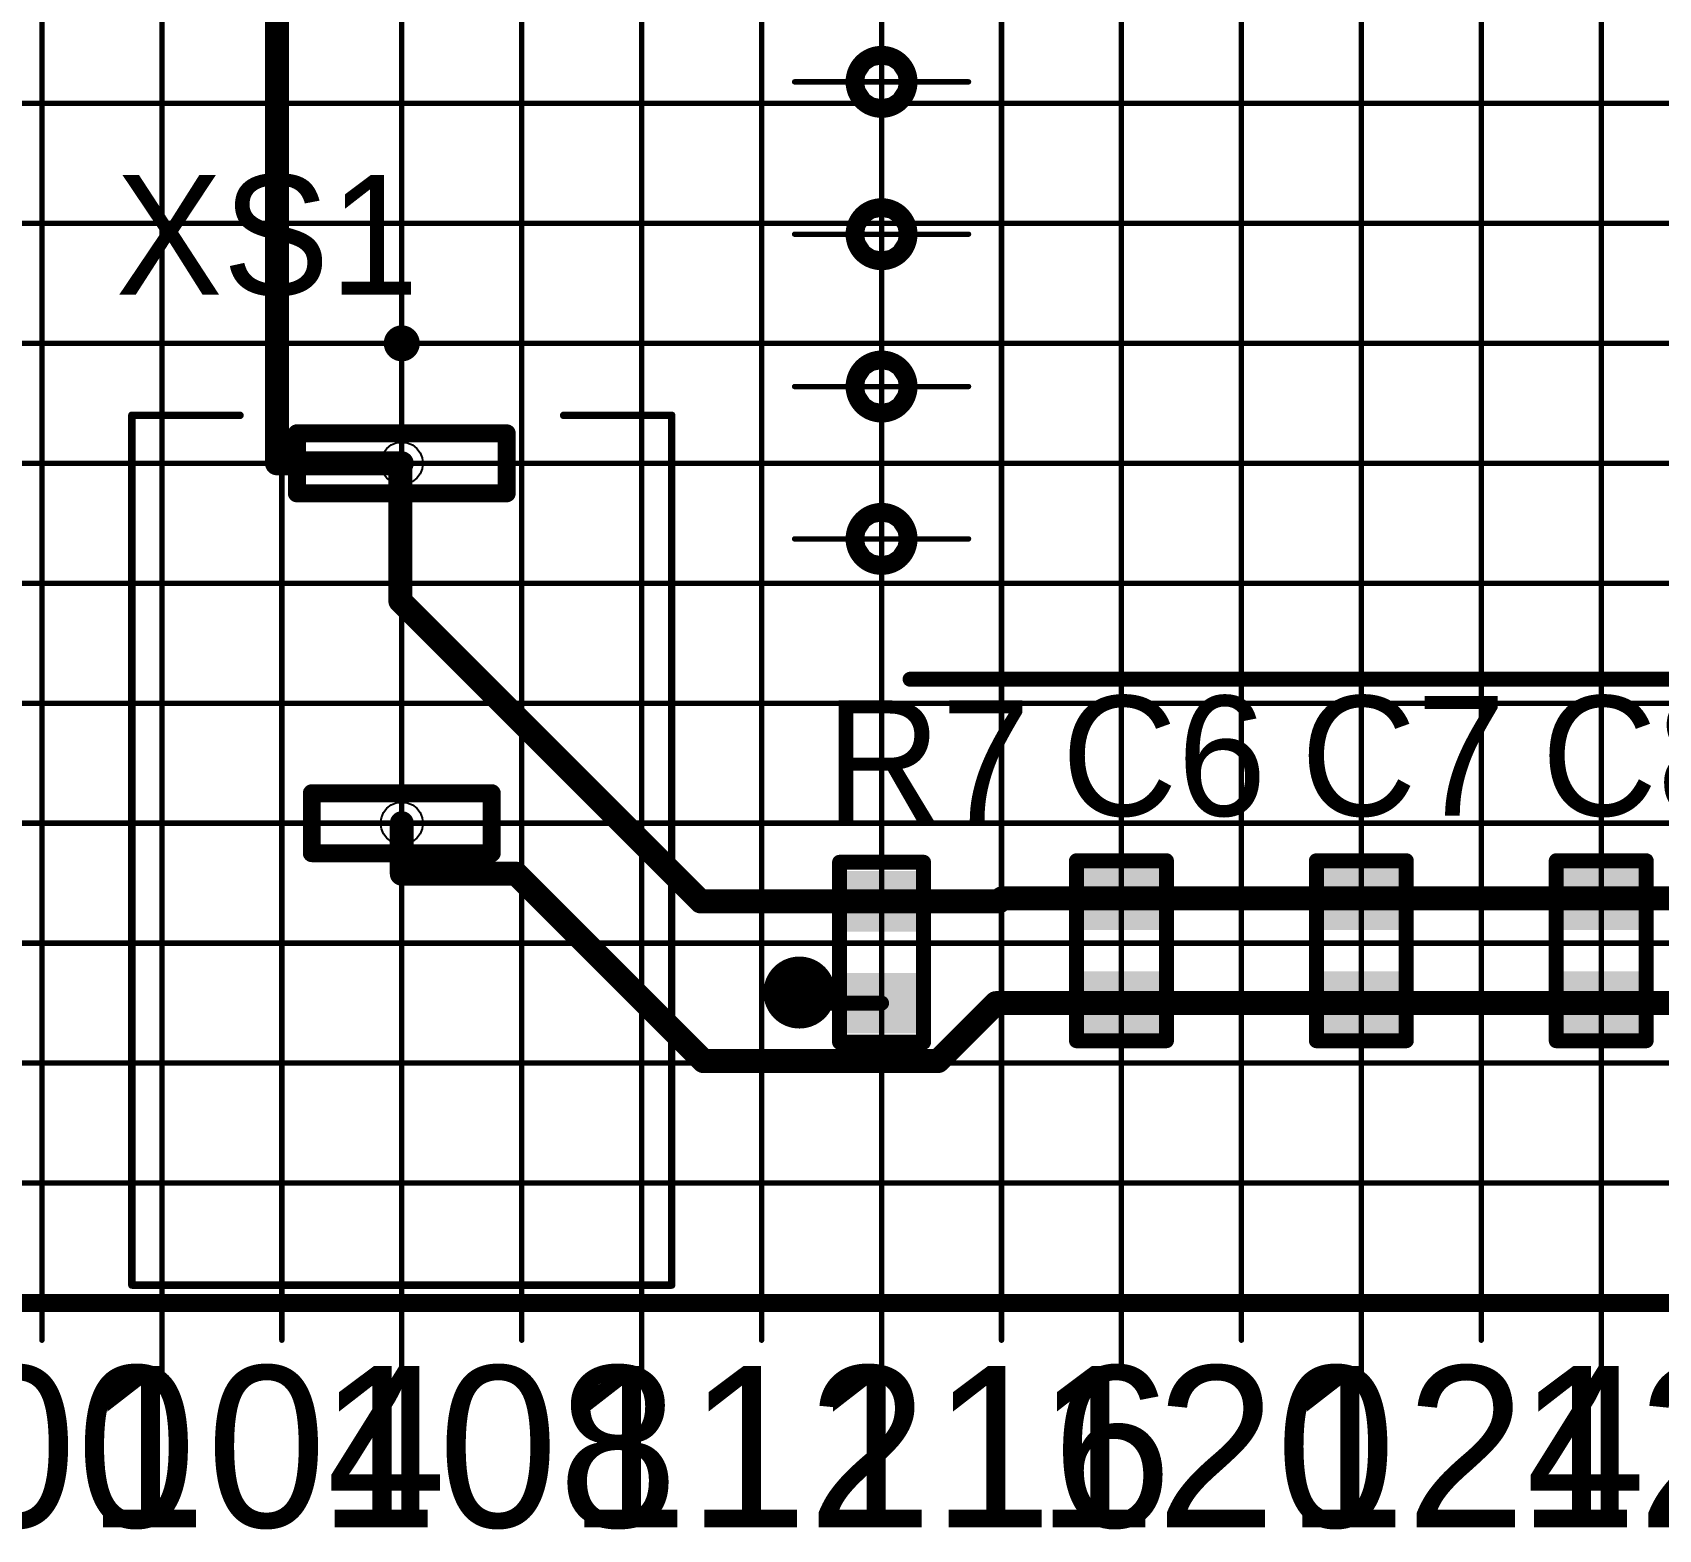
# Model space of a CAD drawing. Header units: millimetres. Extents: x 0 to 841, y 0 to 2540.
# Drawn here: x 276.7 to 330.9, y 2243.4 to 2293.4 of the extents above; entities that cross this region are included whole.
import ezdxf

# ---------------------------------------------------------------- set-up
doc = ezdxf.new("R2010")
doc.units = ezdxf.units.MM
for name, color, linetype in [('Mechanical11', 56, 'Continuous'), ('Mechanical12', 56, 'Continuous'), ('Mechanical7', 56, 'Continuous'), ('Mechanical9', 56, 'Continuous')]:
    doc.layers.add(name, color=color, linetype=linetype)

# ---------------------------------------------------------------- blocks, each defined once
blk = doc.blocks.new('BOASVIEW______T___O_______2_1_33_1_B_1')
at = {"layer": 'Mechanical12'}
for points in [[(230.806, 14.403), (230.806, 12.382), (233.194, 12.382), (233.194, 14.403)], [(241.346, 12.433), (241.346, 14.555), (238.654, 14.555), (238.654, 12.433)], [(249.346, 12.433), (249.346, 14.555), (246.654, 14.555), (246.654, 12.433)], [(257.346, 12.433), (257.346, 14.555), (254.654, 14.555), (254.654, 12.433)], [(230.806, 11.01), (230.806, 8.99), (233.194, 8.99), (233.194, 11.01)], [(241.346, 8.939), (241.346, 11.061), (238.654, 11.061), (238.654, 8.939)], [(249.346, 8.939), (249.346, 11.061), (246.654, 11.061), (246.654, 8.939)], [(257.346, 8.939), (257.346, 11.061), (254.654, 11.061), (254.654, 8.939)]]:
    blk.add_hatch(color=56, dxfattribs=at).paths.add_polyline_path(points)
for points, const_width in [([(232.9, 40.72, 1), (231.1, 40.72, 1)], 0.6), ([(230.95, 40.72, 1), (231.25, 40.72, 1)], 0.3), ([(232.75, 40.72, 1), (233.05, 40.72, 1)], 0.3), ([(232.9, 35.64, 1), (231.1, 35.64, 1)], 0.6), ([(230.95, 35.64, 1), (231.25, 35.64, 1)], 0.3), ([(232.75, 35.64, 1), (233.05, 35.64, 1)], 0.3), ([(216.3, 32, 1), (215.7, 32, 1)], 0.6), ([(215.55, 32, 1), (215.85, 32, 1)], 0.3), ([(216.15, 32, 1), (216.45, 32, 1)], 0.3), ([(232.9, 30.56, 1), (231.1, 30.56, 1)], 0.6), ([(230.95, 30.56, 1), (231.25, 30.56, 1)], 0.3), ([(232.75, 30.56, 1), (233.05, 30.56, 1)], 0.3), ([(206.937, 29.6, 1), (207.064, 29.6, 1)], 0.127), ([(206.937, 29.6, 1), (207.064, 29.6, 1)], 0.127), ([(210.537, 29.6, 1), (210.664, 29.6, 1)], 0.127), ([(212.35, 29, 1), (212.65, 29, 1)], 0.3), ([(212.35, 29, 1), (212.65, 29, 1)], 0.3), ([(219.35, 29, 1), (219.65, 29, 1)], 0.3), ([(219.35, 29, 1), (219.65, 29, 1)], 0.3), ([(221.336, 29.6, 1), (221.463, 29.6, 1)], 0.127), ([(224.936, 29.6, 1), (225.063, 29.6, 1)], 0.127), ([(224.936, 29.6, 1), (225.063, 29.6, 1)], 0.127), ([(212.35, 27, 1), (212.65, 27, 1)], 0.3), ([(212.35, 27, 1), (212.65, 27, 1)], 0.3), ([(219.35, 27, 1), (219.65, 27, 1)], 0.3), ([(219.35, 27, 1), (219.65, 27, 1)], 0.3), ([(232.9, 25.48, 1), (231.1, 25.48, 1)], 0.6), ([(230.95, 25.48, 1), (231.25, 25.48, 1)], 0.3), ([(232.75, 25.48, 1), (233.05, 25.48, 1)], 0.3), ([(232.827, 20.8, 1), (233.077, 20.8, 1)], 0.25), ([(212.85, 17, 1), (213.15, 17, 1)], 0.3), ([(212.85, 17, 1), (213.15, 17, 1)], 0.3), ([(218.85, 17, 1), (219.15, 17, 1)], 0.3), ([(218.85, 17, 1), (219.15, 17, 1)], 0.3), ([(212.85, 15, 1), (213.15, 15, 1)], 0.3), ([(212.85, 15, 1), (213.15, 15, 1)], 0.3), ([(218.85, 15, 1), (219.15, 15, 1)], 0.3), ([(218.85, 15, 1), (219.15, 15, 1)], 0.3), ([(230.475, 14.696, 1), (230.725, 14.696, 1)], 0.25), ([(230.475, 14.696, 1), (230.725, 14.696, 1)], 0.25), ([(233.275, 14.696, 1), (233.525, 14.696, 1)], 0.25), ([(233.275, 14.696, 1), (233.525, 14.696, 1)], 0.25), ([(238.375, 14.747, 1), (238.625, 14.747, 1)], 0.25), ([(238.375, 14.747, 1), (238.625, 14.747, 1)], 0.25), ([(241.375, 14.747, 1), (241.625, 14.747, 1)], 0.25), ([(241.375, 14.747, 1), (241.625, 14.747, 1)], 0.25), ([(246.375, 14.747, 1), (246.625, 14.747, 1)], 0.25), ([(246.375, 14.747, 1), (246.625, 14.747, 1)], 0.25), ([(249.375, 14.747, 1), (249.625, 14.747, 1)], 0.25), ([(249.375, 14.747, 1), (249.625, 14.747, 1)], 0.25), ([(254.375, 14.747, 1), (254.625, 14.747, 1)], 0.25), ([(254.375, 14.747, 1), (254.625, 14.747, 1)], 0.25), ([(257.375, 14.747, 1), (257.625, 14.747, 1)], 0.25), ([(257.375, 14.747, 1), (257.625, 14.747, 1)], 0.25), ([(230.475, 8.696, 1), (230.725, 8.696, 1)], 0.25), ([(230.475, 8.696, 1), (230.725, 8.696, 1)], 0.25), ([(233.275, 8.696, 1), (233.525, 8.696, 1)], 0.25), ([(233.275, 8.696, 1), (233.525, 8.696, 1)], 0.25), ([(238.375, 8.747, 1), (238.625, 8.747, 1)], 0.25), ([(238.375, 8.747, 1), (238.625, 8.747, 1)], 0.25), ([(241.375, 8.747, 1), (241.625, 8.747, 1)], 0.25), ([(241.375, 8.747, 1), (241.625, 8.747, 1)], 0.25), ([(246.375, 8.747, 1), (246.625, 8.747, 1)], 0.25), ([(246.375, 8.747, 1), (246.625, 8.747, 1)], 0.25), ([(249.375, 8.747, 1), (249.625, 8.747, 1)], 0.25), ([(249.375, 8.747, 1), (249.625, 8.747, 1)], 0.25), ([(254.375, 8.747, 1), (254.625, 8.747, 1)], 0.25), ([(254.375, 8.747, 1), (254.625, 8.747, 1)], 0.25), ([(257.375, 8.747, 1), (257.625, 8.747, 1)], 0.25), ([(257.375, 8.747, 1), (257.625, 8.747, 1)], 0.25), ([(206.937, 0.6, 1), (207.064, 0.6, 1)], 0.127), ([(206.937, 0.6, 1), (207.064, 0.6, 1)], 0.127), ([(224.936, 0.6, 1), (225.063, 0.6, 1)], 0.127), ([(224.936, 0.6, 1), (225.063, 0.6, 1)], 0.127)]:
    blk.add_lwpolyline(points, format="xyb", close=True, dxfattribs=dict(at, const_width=const_width))
for points, const_width in [([(207, 29.6), (210.6, 29.6)], 0.254), ([(207, 0.6), (207, 29.6)], 0.254), ([(212.5, 27), (212.5, 29)], 0.6), ([(212.5, 29), (219.5, 29)], 0.6), ([(219.5, 27), (219.5, 29)], 0.6), ([(221.4, 29.6), (225, 29.6)], 0.254), ([(225, 0.6), (225, 29.6)], 0.254), ([(212.5, 27), (219.5, 27)], 0.6), ([(232.952, 20.8), (261.4, 20.8)], 0.5), ([(213, 15), (213, 17)], 0.6), ([(213, 17), (219, 17)], 0.6), ([(219, 15), (219, 17)], 0.6), ([(213, 15), (219, 15)], 0.6), ([(230.6, 14.696), (233.4, 14.696)], 0.5), ([(230.6, 8.696), (230.6, 14.696)], 0.5), ([(233.4, 8.696), (233.4, 14.696)], 0.5), ([(238.5, 14.747), (241.5, 14.747)], 0.5), ([(238.5, 8.747), (238.5, 14.747)], 0.5), ([(241.5, 8.747), (241.5, 14.747)], 0.5), ([(246.5, 14.747), (249.5, 14.747)], 0.5), ([(246.5, 8.747), (246.5, 14.747)], 0.5), ([(249.5, 8.747), (249.5, 14.747)], 0.5), ([(254.5, 14.747), (257.5, 14.747)], 0.5), ([(254.5, 8.747), (254.5, 14.747)], 0.5), ([(257.5, 8.747), (257.5, 14.747)], 0.5), ([(230.6, 8.696), (233.4, 8.696)], 0.5), ([(238.5, 8.747), (241.5, 8.747)], 0.5), ([(246.5, 8.747), (249.5, 8.747)], 0.5), ([(254.5, 8.747), (257.5, 8.747)], 0.5), ([(207, 0.6), (225, 0.6)], 0.254), ([(0, 0), (320, 0)], 0.6), ([(0, 0), (320, 0)], 0.6), ([(10, 0), (320, 0)], 0.5)]:
    blk.add_lwpolyline(points, dxfattribs=dict(at, const_width=const_width))
at = {"layer": 'Mechanical7', "const_width": 0.18}
for points in [[(232, 37.82), (232, 43.62)], [(229.1, 40.72), (234.9, 40.72)], [(232, 32.74), (232, 38.54)], [(229.1, 35.64), (234.9, 35.64)], [(232, 27.66), (232, 33.46)], [(229.1, 30.56), (234.9, 30.56)], [(232, 22.58), (232, 28.38)], [(229.1, 25.48), (234.9, 25.48)]]:
    blk.add_lwpolyline(points, dxfattribs=at)
at = {"layer": 'Mechanical7', "const_width": 0.09}
for points in [[(229.055, 40.72, 1), (229.145, 40.72, 1)], [(234.855, 40.72, 1), (234.945, 40.72, 1)], [(231.955, 38.54, 1), (232.045, 38.54, 1)], [(231.955, 37.82, 1), (232.045, 37.82, 1)], [(229.055, 35.64, 1), (229.145, 35.64, 1)], [(234.855, 35.64, 1), (234.945, 35.64, 1)], [(231.955, 33.46, 1), (232.045, 33.46, 1)], [(231.955, 32.74, 1), (232.045, 32.74, 1)], [(229.055, 30.56, 1), (229.145, 30.56, 1)], [(234.855, 30.56, 1), (234.945, 30.56, 1)], [(231.955, 28.38, 1), (232.045, 28.38, 1)], [(231.955, 27.66, 1), (232.045, 27.66, 1)], [(229.055, 25.48, 1), (229.145, 25.48, 1)], [(234.855, 25.48, 1), (234.945, 25.48, 1)], [(231.955, 22.58, 1), (232.045, 22.58, 1)]]:
    blk.add_lwpolyline(points, format="xyb", close=True, dxfattribs=at)
at = {"layer": 'Mechanical7'}
for s, p in [('XS1', (206.454, 33.619)), ('R7', (230.126, 16.093)), ('C6', (238, 16.246)), ('C7', (245.976, 16.246)), ('C8', (254.002, 16.246))]:
    blk.add_text(s, height=4, dxfattribs=at).set_placement(p)
blk = doc.blocks.new('BOASVIEW______T___L_____2_1_1_1_B_4')
at = {"layer": 'Mechanical12'}
for points in [[(230.806, 14.403), (230.806, 12.382), (233.194, 12.382), (233.194, 14.403)], [(241.346, 12.433), (241.346, 14.555), (238.654, 14.555), (238.654, 12.433)], [(249.346, 12.433), (249.346, 14.555), (246.654, 14.555), (246.654, 12.433)], [(257.346, 12.433), (257.346, 14.555), (254.654, 14.555), (254.654, 12.433)], [(230.806, 11.01), (230.806, 8.99), (233.194, 8.99), (233.194, 11.01)], [(241.346, 8.939), (241.346, 11.061), (238.654, 11.061), (238.654, 8.939)], [(249.346, 8.939), (249.346, 11.061), (246.654, 11.061), (246.654, 8.939)], [(257.346, 8.939), (257.346, 11.061), (254.654, 11.061), (254.654, 8.939)]]:
    blk.add_hatch(color=56, dxfattribs=at).paths.add_polyline_path(points)
at = {"layer": 'Mechanical11'}
for p, q in [((232, 40.72), (232, 41.332)), ((232, 41.332), (232.234, 41.285)), ((232.234, 41.285), (232.433, 41.153)), ((232, 40.72), (232.612, 40.72)), ((232, 40.108), (232, 40.72)), ((232.612, 40.72), (232, 40.72)), ((232.433, 41.153), (232.565, 40.954)), ((232.565, 40.954), (232.612, 40.72)), ((232.612, 40.72), (232.565, 40.486)), ((232.234, 40.155), (232, 40.108)), ((232.433, 40.287), (232.234, 40.155)), ((232.565, 40.486), (232.433, 40.287)), ((232, 35.64), (232, 36.252)), ((232, 36.252), (232.234, 36.205)), ((232.234, 36.205), (232.433, 36.073)), ((232.433, 36.073), (232.565, 35.874)), ((232.565, 35.874), (232.612, 35.64)), ((232, 35.64), (232.612, 35.64)), ((232, 35.028), (232, 35.64)), ((232.612, 35.64), (232, 35.64)), ((232.565, 35.406), (232.433, 35.207)), ((232.612, 35.64), (232.565, 35.406)), ((232.234, 35.075), (232, 35.028)), ((232.433, 35.207), (232.234, 35.075)), ((232, 30.56), (232, 31.172)), ((232, 31.172), (232.234, 31.125)), ((232.234, 31.125), (232.433, 30.993)), ((232.433, 30.993), (232.565, 30.794)), ((232, 30.56), (232.612, 30.56)), ((232, 29.948), (232, 30.56)), ((232.612, 30.56), (232, 30.56)), ((232.565, 30.794), (232.612, 30.56)), ((232.612, 30.56), (232.565, 30.326)), ((232.234, 29.995), (232, 29.948)), ((232.433, 30.127), (232.234, 29.995)), ((232.565, 30.326), (232.433, 30.127)), ((215.318, 28.183), (215.389, 28.353)), ((215.389, 28.353), (215.501, 28.499)), ((215.501, 28.499), (215.647, 28.611)), ((215.647, 28.611), (215.817, 28.682)), ((215.817, 28.682), (216, 28.706)), ((216, 28.706), (216, 28)), ((215.294, 28), (215.318, 28.183)), ((216, 28), (215.294, 28)), ((232, 25.48), (232, 26.092)), ((232, 26.092), (232.234, 26.045)), ((232.234, 26.045), (232.433, 25.913)), ((232.433, 25.913), (232.565, 25.714)), ((232.565, 25.714), (232.612, 25.48)), ((232, 25.48), (232.612, 25.48)), ((232, 24.868), (232, 25.48)), ((232.612, 25.48), (232, 25.48)), ((232.433, 25.047), (232.234, 24.915)), ((232.565, 25.246), (232.433, 25.047)), ((232.612, 25.48), (232.565, 25.246)), ((232.234, 24.915), (232, 24.868)), ((215.318, 16.183), (215.389, 16.353)), ((215.389, 16.353), (215.501, 16.499)), ((215.501, 16.499), (215.647, 16.611)), ((215.647, 16.611), (215.817, 16.682)), ((215.817, 16.682), (216, 16.706)), ((216, 16.706), (216, 16)), ((215.294, 16), (215.318, 16.183)), ((216, 16), (215.294, 16))]:
    blk.add_line(p, q, dxfattribs=at)
for points, const_width in [([(229.61, 10.353, 1), (228.91, 10.353, 1)], 0.7), ([(228.735, 10.353, 1), (229.085, 10.353, 1)], 0.35), ([(229.435, 10.353, 1), (229.785, 10.353, 1)], 0.35)]:
    blk.add_lwpolyline(points, format="xyb", close=True, dxfattribs=dict(at, const_width=const_width))
at = {"layer": 'Mechanical12'}
for p, q in [((231.567, 41.153), (231.766, 41.285)), ((231.766, 41.285), (232, 41.332)), ((232, 41.332), (232, 40.72)), ((231.388, 40.72), (231.435, 40.954)), ((231.388, 40.72), (232, 40.72)), ((231.435, 40.486), (231.388, 40.72)), ((232, 40.72), (231.388, 40.72)), ((231.435, 40.954), (231.567, 41.153)), ((232, 40.72), (232, 40.108)), ((231.567, 40.287), (231.435, 40.486)), ((231.766, 40.155), (231.567, 40.287)), ((232, 40.108), (231.766, 40.155)), ((231.388, 35.64), (231.435, 35.874)), ((231.435, 35.874), (231.567, 36.073)), ((231.567, 36.073), (231.766, 36.205)), ((231.766, 36.205), (232, 36.252)), ((232, 36.252), (232, 35.64)), ((231.388, 35.64), (232, 35.64)), ((231.435, 35.406), (231.388, 35.64)), ((232, 35.64), (231.388, 35.64)), ((231.567, 35.207), (231.435, 35.406)), ((232, 35.64), (232, 35.028)), ((231.766, 35.075), (231.567, 35.207)), ((232, 35.028), (231.766, 35.075)), ((231.435, 30.794), (231.567, 30.993)), ((231.567, 30.993), (231.766, 31.125)), ((231.766, 31.125), (232, 31.172)), ((232, 31.172), (232, 30.56)), ((231.388, 30.56), (231.435, 30.794)), ((231.388, 30.56), (232, 30.56)), ((231.435, 30.326), (231.388, 30.56)), ((232, 30.56), (231.388, 30.56)), ((232, 30.56), (232, 29.948)), ((231.567, 30.127), (231.435, 30.326)), ((231.766, 29.995), (231.567, 30.127)), ((232, 29.948), (231.766, 29.995)), ((216, 28), (216, 28.706)), ((216, 28.706), (216.183, 28.682)), ((216.183, 28.682), (216.353, 28.611)), ((216.353, 28.611), (216.499, 28.499)), ((216.499, 28.499), (216.611, 28.353)), ((216.611, 28.353), (216.682, 28.183)), ((215.294, 28), (216, 28)), ((215.318, 27.817), (215.294, 28)), ((215.389, 27.647), (215.318, 27.817)), ((216, 27.294), (216, 28)), ((216, 28), (216.706, 28)), ((216, 28), (216, 27.294)), ((216.706, 28), (216, 28)), ((216.682, 27.817), (216.611, 27.647)), ((216.682, 28.183), (216.706, 28)), ((216.706, 28), (216.682, 27.817)), ((215.501, 27.501), (215.389, 27.647)), ((215.647, 27.389), (215.501, 27.501)), ((215.817, 27.318), (215.647, 27.389)), ((216, 27.294), (215.817, 27.318)), ((216.183, 27.318), (216, 27.294)), ((216.353, 27.389), (216.183, 27.318)), ((216.499, 27.501), (216.353, 27.389)), ((216.611, 27.647), (216.499, 27.501)), ((231.567, 25.913), (231.766, 26.045)), ((231.766, 26.045), (232, 26.092)), ((232, 26.092), (232, 25.48)), ((231.388, 25.48), (231.435, 25.714)), ((231.435, 25.714), (231.567, 25.913)), ((231.388, 25.48), (232, 25.48)), ((231.435, 25.246), (231.388, 25.48)), ((232, 25.48), (231.388, 25.48)), ((231.567, 25.047), (231.435, 25.246)), ((231.766, 24.915), (231.567, 25.047)), ((232, 25.48), (232, 24.868)), ((232, 24.868), (231.766, 24.915)), ((216, 16), (216, 16.706)), ((216, 16.706), (216.183, 16.682)), ((216.183, 16.682), (216.353, 16.611)), ((216.353, 16.611), (216.499, 16.499)), ((216.499, 16.499), (216.611, 16.353)), ((216.611, 16.353), (216.682, 16.183)), ((215.294, 16), (216, 16)), ((215.318, 15.817), (215.294, 16)), ((215.389, 15.647), (215.318, 15.817)), ((216, 15.294), (216, 16)), ((216, 16), (216.706, 16)), ((216, 16), (216, 15.294)), ((216.706, 16), (216, 16)), ((216.682, 15.817), (216.611, 15.647)), ((216.682, 16.183), (216.706, 16)), ((216.706, 16), (216.682, 15.817)), ((215.501, 15.501), (215.389, 15.647)), ((215.647, 15.389), (215.501, 15.501)), ((215.817, 15.318), (215.647, 15.389)), ((216, 15.294), (215.817, 15.318)), ((216.183, 15.318), (216, 15.294)), ((216.353, 15.389), (216.183, 15.318)), ((216.499, 15.501), (216.353, 15.389)), ((216.611, 15.647), (216.499, 15.501))]:
    blk.add_line(p, q, dxfattribs=at)
for points, const_width in [([(211.838, 28), (211.838, 45.557)], 0.8), ([(212.5, 27), (212.5, 29)], 0.6), ([(212.5, 29), (219.5, 29)], 0.6), ([(219.5, 27), (219.5, 29)], 0.6), ([(211.838, 28), (215.953, 28)], 0.8), ([(215.953, 28), (216, 28)], 0.8), ([(215.953, 23.408), (215.953, 28)], 0.8), ([(212.5, 27), (219.5, 27)], 0.6), ([(215.953, 23.408), (225.969, 13.392)], 0.8), ([(213, 15), (213, 17)], 0.6), ([(213, 17), (219, 17)], 0.6), ([(219, 15), (219, 17)], 0.6), ([(216, 14.315), (216, 16)], 0.8), ([(213, 15), (219, 15)], 0.6), ([(216, 14.315), (219.814, 14.315)], 0.8), ([(219.814, 14.315), (226.062, 8.067)], 0.8), ([(225.969, 13.392), (232, 13.392)], 0.8), ([(232, 13.392), (235.918, 13.392)], 0.8), ([(235.918, 13.392), (236.019, 13.494)], 0.8), ([(236.019, 13.494), (240, 13.494)], 0.8), ([(240, 13.494), (248, 13.494)], 0.8), ([(248, 13.494), (256, 13.494)], 0.8), ([(256, 13.494), (264, 13.494)], 0.8), ([(229.26, 10.353), (229.613, 10)], 0.5), ([(233.883, 8.067), (235.816, 10)], 0.8), ([(235.816, 10), (240, 10)], 0.8), ([(240, 10), (248, 10)], 0.8), ([(248, 10), (256, 10)], 0.8), ([(256, 10), (264, 10)], 0.8), ([(229.613, 10), (232, 10)], 0.5), ([(226.062, 8.067), (233.883, 8.067)], 0.8), ([(0, 0), (320, 0)], 0.6), ([(0, 0), (320, 0)], 0.6)]:
    blk.add_lwpolyline(points, dxfattribs=dict(at, const_width=const_width))
for points, const_width in [([(232.9, 40.72, 1), (231.1, 40.72, 1)], 0.6), ([(230.95, 40.72, 1), (231.25, 40.72, 1)], 0.3), ([(232.75, 40.72, 1), (233.05, 40.72, 1)], 0.3), ([(232.9, 35.64, 1), (231.1, 35.64, 1)], 0.6), ([(230.95, 35.64, 1), (231.25, 35.64, 1)], 0.3), ([(232.75, 35.64, 1), (233.05, 35.64, 1)], 0.3), ([(232.9, 30.56, 1), (231.1, 30.56, 1)], 0.6), ([(230.95, 30.56, 1), (231.25, 30.56, 1)], 0.3), ([(232.75, 30.56, 1), (233.05, 30.56, 1)], 0.3), ([(212.35, 29, 1), (212.65, 29, 1)], 0.3), ([(212.35, 29, 1), (212.65, 29, 1)], 0.3), ([(219.35, 29, 1), (219.65, 29, 1)], 0.3), ([(219.35, 29, 1), (219.65, 29, 1)], 0.3), ([(211.638, 28, 1), (212.038, 28, 1)], 0.4), ([(211.638, 28, 1), (212.038, 28, 1)], 0.4), ([(215.753, 28, 1), (216.153, 28, 1)], 0.4), ([(215.753, 28, 1), (216.153, 28, 1)], 0.4), ([(215.753, 28, 1), (216.153, 28, 1)], 0.4), ([(215.8, 28, 1), (216.2, 28, 1)], 0.4), ([(212.35, 27, 1), (212.65, 27, 1)], 0.3), ([(212.35, 27, 1), (212.65, 27, 1)], 0.3), ([(219.35, 27, 1), (219.65, 27, 1)], 0.3), ([(219.35, 27, 1), (219.65, 27, 1)], 0.3), ([(232.9, 25.48, 1), (231.1, 25.48, 1)], 0.6), ([(230.95, 25.48, 1), (231.25, 25.48, 1)], 0.3), ([(232.75, 25.48, 1), (233.05, 25.48, 1)], 0.3), ([(215.753, 23.408, 1), (216.153, 23.408, 1)], 0.4), ([(215.753, 23.408, 1), (216.153, 23.408, 1)], 0.4), ([(212.85, 17, 1), (213.15, 17, 1)], 0.3), ([(212.85, 17, 1), (213.15, 17, 1)], 0.3), ([(218.85, 17, 1), (219.15, 17, 1)], 0.3), ([(218.85, 17, 1), (219.15, 17, 1)], 0.3), ([(215.8, 16, 1), (216.2, 16, 1)], 0.4), ([(212.85, 15, 1), (213.15, 15, 1)], 0.3), ([(212.85, 15, 1), (213.15, 15, 1)], 0.3), ([(218.85, 15, 1), (219.15, 15, 1)], 0.3), ([(218.85, 15, 1), (219.15, 15, 1)], 0.3), ([(215.8, 14.315, 1), (216.2, 14.315, 1)], 0.4), ([(215.8, 14.315, 1), (216.2, 14.315, 1)], 0.4), ([(219.614, 14.315, 1), (220.014, 14.315, 1)], 0.4), ([(219.614, 14.315, 1), (220.014, 14.315, 1)], 0.4), ([(225.769, 13.392, 1), (226.169, 13.392, 1)], 0.4), ([(225.769, 13.392, 1), (226.169, 13.392, 1)], 0.4), ([(231.8, 13.392, 1), (232.2, 13.392, 1)], 0.4), ([(231.8, 13.392, 1), (232.2, 13.392, 1)], 0.4), ([(235.718, 13.392, 1), (236.118, 13.392, 1)], 0.4), ([(235.718, 13.392, 1), (236.118, 13.392, 1)], 0.4), ([(235.819, 13.494, 1), (236.219, 13.494, 1)], 0.4), ([(235.819, 13.494, 1), (236.219, 13.494, 1)], 0.4), ([(239.8, 13.494, 1), (240.2, 13.494, 1)], 0.4), ([(239.8, 13.494, 1), (240.2, 13.494, 1)], 0.4), ([(247.8, 13.494, 1), (248.2, 13.494, 1)], 0.4), ([(247.8, 13.494, 1), (248.2, 13.494, 1)], 0.4), ([(255.8, 13.494, 1), (256.2, 13.494, 1)], 0.4), ([(255.8, 13.494, 1), (256.2, 13.494, 1)], 0.4), ([(230.21, 10.353, 1), (228.31, 10.353, 1)], 0.5), ([(228.185, 10.353, 1), (228.435, 10.353, 1)], 0.25), ([(229.135, 10.353, 1), (229.385, 10.353, 1)], 0.25), ([(230.085, 10.353, 1), (230.335, 10.353, 1)], 0.25), ([(235.616, 10, 1), (236.016, 10, 1)], 0.4), ([(235.616, 10, 1), (236.016, 10, 1)], 0.4), ([(239.8, 10, 1), (240.2, 10, 1)], 0.4), ([(239.8, 10, 1), (240.2, 10, 1)], 0.4), ([(247.8, 10, 1), (248.2, 10, 1)], 0.4), ([(247.8, 10, 1), (248.2, 10, 1)], 0.4), ([(255.8, 10, 1), (256.2, 10, 1)], 0.4), ([(255.8, 10, 1), (256.2, 10, 1)], 0.4), ([(229.488, 10, 1), (229.738, 10, 1)], 0.25), ([(229.488, 10, 1), (229.738, 10, 1)], 0.25), ([(231.875, 10, 1), (232.125, 10, 1)], 0.25), ([(225.862, 8.067, 1), (226.262, 8.067, 1)], 0.4), ([(225.862, 8.067, 1), (226.262, 8.067, 1)], 0.4), ([(233.683, 8.067, 1), (234.083, 8.067, 1)], 0.4), ([(233.683, 8.067, 1), (234.083, 8.067, 1)], 0.4)]:
    blk.add_lwpolyline(points, format="xyb", close=True, dxfattribs=dict(at, const_width=const_width))
at = {"layer": 'Mechanical7', "const_width": 0.18}
for points in [[(232, 38.12), (232, 43.32)], [(229.4, 40.72), (234.6, 40.72)], [(232, 33.04), (232, 38.24)], [(229.4, 35.64), (234.6, 35.64)], [(232, 27.96), (232, 33.16)], [(216, 25.3), (216, 30.7)], [(229.4, 30.56), (234.6, 30.56)], [(213.3, 28), (218.7, 28)], [(232, 22.88), (232, 28.08)], [(229.4, 25.48), (234.6, 25.48)], [(216, 13.3), (216, 18.7)], [(213.3, 16), (218.7, 16)]]:
    blk.add_lwpolyline(points, dxfattribs=at)
at = {"layer": 'Mechanical7', "const_width": 0.09}
for points in [[(229.355, 40.72, 1), (229.445, 40.72, 1)], [(234.555, 40.72, 1), (234.645, 40.72, 1)], [(231.955, 38.24, 1), (232.045, 38.24, 1)], [(231.955, 38.12, 1), (232.045, 38.12, 1)], [(229.355, 35.64, 1), (229.445, 35.64, 1)], [(234.555, 35.64, 1), (234.645, 35.64, 1)], [(231.955, 33.16, 1), (232.045, 33.16, 1)], [(231.955, 33.04, 1), (232.045, 33.04, 1)], [(215.955, 30.7, 1), (216.045, 30.7, 1)], [(229.355, 30.56, 1), (229.445, 30.56, 1)], [(234.555, 30.56, 1), (234.645, 30.56, 1)], [(213.255, 28, 1), (213.345, 28, 1)], [(218.655, 28, 1), (218.745, 28, 1)], [(231.955, 28.08, 1), (232.045, 28.08, 1)], [(231.955, 27.96, 1), (232.045, 27.96, 1)], [(229.355, 25.48, 1), (229.445, 25.48, 1)], [(234.555, 25.48, 1), (234.645, 25.48, 1)], [(215.955, 25.3, 1), (216.045, 25.3, 1)], [(231.955, 22.88, 1), (232.045, 22.88, 1)], [(215.955, 18.7, 1), (216.045, 18.7, 1)], [(213.255, 16, 1), (213.345, 16, 1)], [(218.655, 16, 1), (218.745, 16, 1)], [(215.955, 13.3, 1), (216.045, 13.3, 1)]]:
    blk.add_lwpolyline(points, format="xyb", close=True, dxfattribs=at)
at = {"layer": 'Mechanical9', "const_width": 0.18}
for points in [[(204, 0), (204, 210)], [(208, 0), (208, 210)], [(212, 0), (212, 210)], [(216, 0), (216, 210)], [(220, 0), (220, 210)], [(224, 0), (224, 210)], [(228, 0), (228, 210)], [(232, 0), (232, 210)], [(236, 0), (236, 210)], [(240, 0), (240, 210)], [(244, 0), (244, 210)], [(248, 0), (248, 210)], [(252, 0), (252, 210)], [(256, 0), (256, 210)], [(0, 40), (320, 40)], [(0, 36), (320, 36)], [(0, 32), (320, 32)], [(0, 28), (320, 28)], [(0, 24), (320, 24)], [(0, 20), (320, 20)], [(0, 16), (320, 16)], [(0, 12), (320, 12)], [(0, 8), (320, 8)], [(0, 4), (320, 4)], [(0, 0), (320, 0)], [(204, -1.24), (204, 0)], [(208, -1.24), (208, 0)], [(208, -2.48), (208, 0)], [(212, -1.24), (212, 0)], [(216, -1.24), (216, 0)], [(216, -2.48), (216, 0)], [(220, -1.24), (220, 0)], [(224, -1.24), (224, 0)], [(224, -2.48), (224, 0)], [(228, -1.24), (228, 0)], [(232, -1.24), (232, 0)], [(232, -2.48), (232, 0)], [(236, -1.24), (236, 0)], [(240, -1.24), (240, 0)], [(240, -2.48), (240, 0)], [(244, -1.24), (244, 0)], [(248, -1.24), (248, 0)], [(248, -2.48), (248, 0)], [(252, -1.24), (252, 0)], [(256, -1.24), (256, 0)], [(256, -2.48), (256, 0)]]:
    blk.add_lwpolyline(points, dxfattribs=at)
at = {"layer": 'Mechanical9', "const_width": 0.09}
for points in [[(203.955, 0, 1), (204.045, 0, 1)], [(203.955, 0, 1), (204.045, 0, 1)], [(207.955, 0, 1), (208.045, 0, 1)], [(207.955, 0, 1), (208.045, 0, 1)], [(207.955, 0, 1), (208.045, 0, 1)], [(211.955, 0, 1), (212.045, 0, 1)], [(211.955, 0, 1), (212.045, 0, 1)], [(215.955, 0, 1), (216.045, 0, 1)], [(215.955, 0, 1), (216.045, 0, 1)], [(215.955, 0, 1), (216.045, 0, 1)], [(219.955, 0, 1), (220.045, 0, 1)], [(219.955, 0, 1), (220.045, 0, 1)], [(223.955, 0, 1), (224.045, 0, 1)], [(223.955, 0, 1), (224.045, 0, 1)], [(223.955, 0, 1), (224.045, 0, 1)], [(227.955, 0, 1), (228.045, 0, 1)], [(227.955, 0, 1), (228.045, 0, 1)], [(231.955, 0, 1), (232.045, 0, 1)], [(231.955, 0, 1), (232.045, 0, 1)], [(231.955, 0, 1), (232.045, 0, 1)], [(235.955, 0, 1), (236.045, 0, 1)], [(235.955, 0, 1), (236.045, 0, 1)], [(239.955, 0, 1), (240.045, 0, 1)], [(239.955, 0, 1), (240.045, 0, 1)], [(239.955, 0, 1), (240.045, 0, 1)], [(243.955, 0, 1), (244.045, 0, 1)], [(243.955, 0, 1), (244.045, 0, 1)], [(247.955, 0, 1), (248.045, 0, 1)], [(247.955, 0, 1), (248.045, 0, 1)], [(247.955, 0, 1), (248.045, 0, 1)], [(251.955, 0, 1), (252.045, 0, 1)], [(251.955, 0, 1), (252.045, 0, 1)], [(255.955, 0, 1), (256.045, 0, 1)], [(255.955, 0, 1), (256.045, 0, 1)], [(255.955, 0, 1), (256.045, 0, 1)], [(203.955, -1.24, 1), (204.045, -1.24, 1)], [(207.955, -1.24, 1), (208.045, -1.24, 1)], [(211.955, -1.24, 1), (212.045, -1.24, 1)], [(215.955, -1.24, 1), (216.045, -1.24, 1)], [(219.955, -1.24, 1), (220.045, -1.24, 1)], [(223.955, -1.24, 1), (224.045, -1.24, 1)], [(227.955, -1.24, 1), (228.045, -1.24, 1)], [(231.955, -1.24, 1), (232.045, -1.24, 1)], [(235.955, -1.24, 1), (236.045, -1.24, 1)], [(239.955, -1.24, 1), (240.045, -1.24, 1)], [(243.955, -1.24, 1), (244.045, -1.24, 1)], [(247.955, -1.24, 1), (248.045, -1.24, 1)], [(251.955, -1.24, 1), (252.045, -1.24, 1)], [(255.955, -1.24, 1), (256.045, -1.24, 1)], [(207.955, -2.48, 1), (208.045, -2.48, 1)], [(215.955, -2.48, 1), (216.045, -2.48, 1)], [(223.955, -2.48, 1), (224.045, -2.48, 1)], [(231.955, -2.48, 1), (232.045, -2.48, 1)], [(239.955, -2.48, 1), (240.045, -2.48, 1)], [(247.955, -2.48, 1), (248.045, -2.48, 1)], [(255.955, -2.48, 1), (256.045, -2.48, 1)]]:
    blk.add_lwpolyline(points, format="xyb", close=True, dxfattribs=at)
at = {"layer": 'Mechanical7'}
for s, p in [('100', (197.154, -7.475)), ('104', (205.49, -7.475)), ('108', (213.214, -7.475)), ('112', (221.539, -7.475)), ('116', (229.691, -7.475)), ('120', (237.154, -7.475)), ('124', (245.49, -7.475)), ('128', (253.214, -7.475))]:
    blk.add_text(s, height=5.3763, dxfattribs=at).set_placement(p)

msp = doc.modelspace()

# ---------------------------------------------------------------- block references
for name in ['BOASVIEW______T___L_____2_1_1_1_B_4', 'BOASVIEW______T___O_______2_1_33_1_B_1']:
    msp.add_blockref(name, (73, 2251))

doc.saveas('drawing.dxf')
